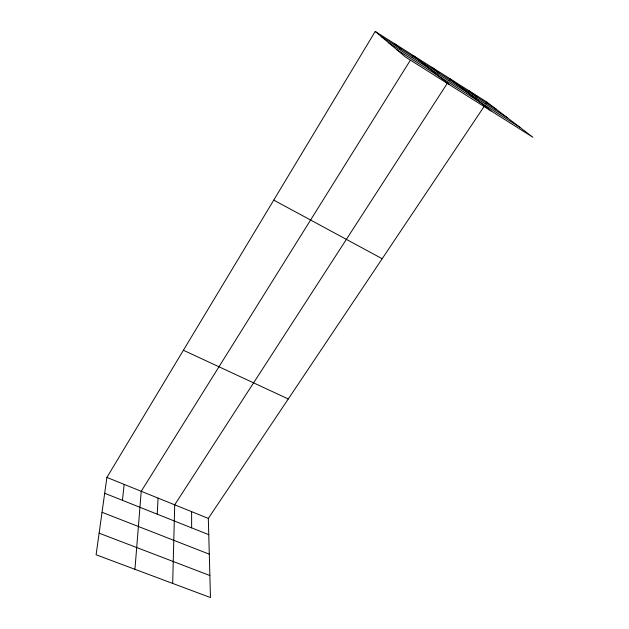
<?xml version="1.0" encoding="UTF-8"?>
<svg xmlns="http://www.w3.org/2000/svg" width="629" height="629" viewBox="0 0 629 629"><rect width="100%" height="100%" fill="white"/><g stroke="black" fill="none" stroke-linecap="round" stroke-linejoin="round"><path stroke-width="0.94" d="M172.676 583.421L174.705 504.82L447.518 82.973M157.226 514.176L158.076 498.105M134.936 569.308L141.234 491.296L410.242 60.4M122.435 500.322L124.18 484.401M375.222 31.45L405.391 56.956L532.897 137.271L487.003 102.157L375.222 31.45L106.899 477.419L96.103 554.778L210.463 597.55L208.317 518.406L484.322 106.167M412.27 57.153L413.284 55.525L449.02 84.435M449.106 80.504L450.175 78.861L491.092 110.94M485.934 103.761L487.003 102.157M99.123 533.172L209.866 575.519M102.032 512.297L209.284 554.18M104.689 493.262L208.757 534.681M106.899 477.419L208.317 518.406M183.409 350.259L288.279 398.975M273.741 200.116L382.18 258.723M381.253 36.545L496.234 109.218M388.596 42.756L507.43 117.788M396.773 49.675L519.861 127.294M468.739 90.6L477.466 97.353M431.871 67.287L439.569 73.404M394.399 43.582L401.003 49.031M191.617 511.66L191.641 527.865"/></g></svg>
